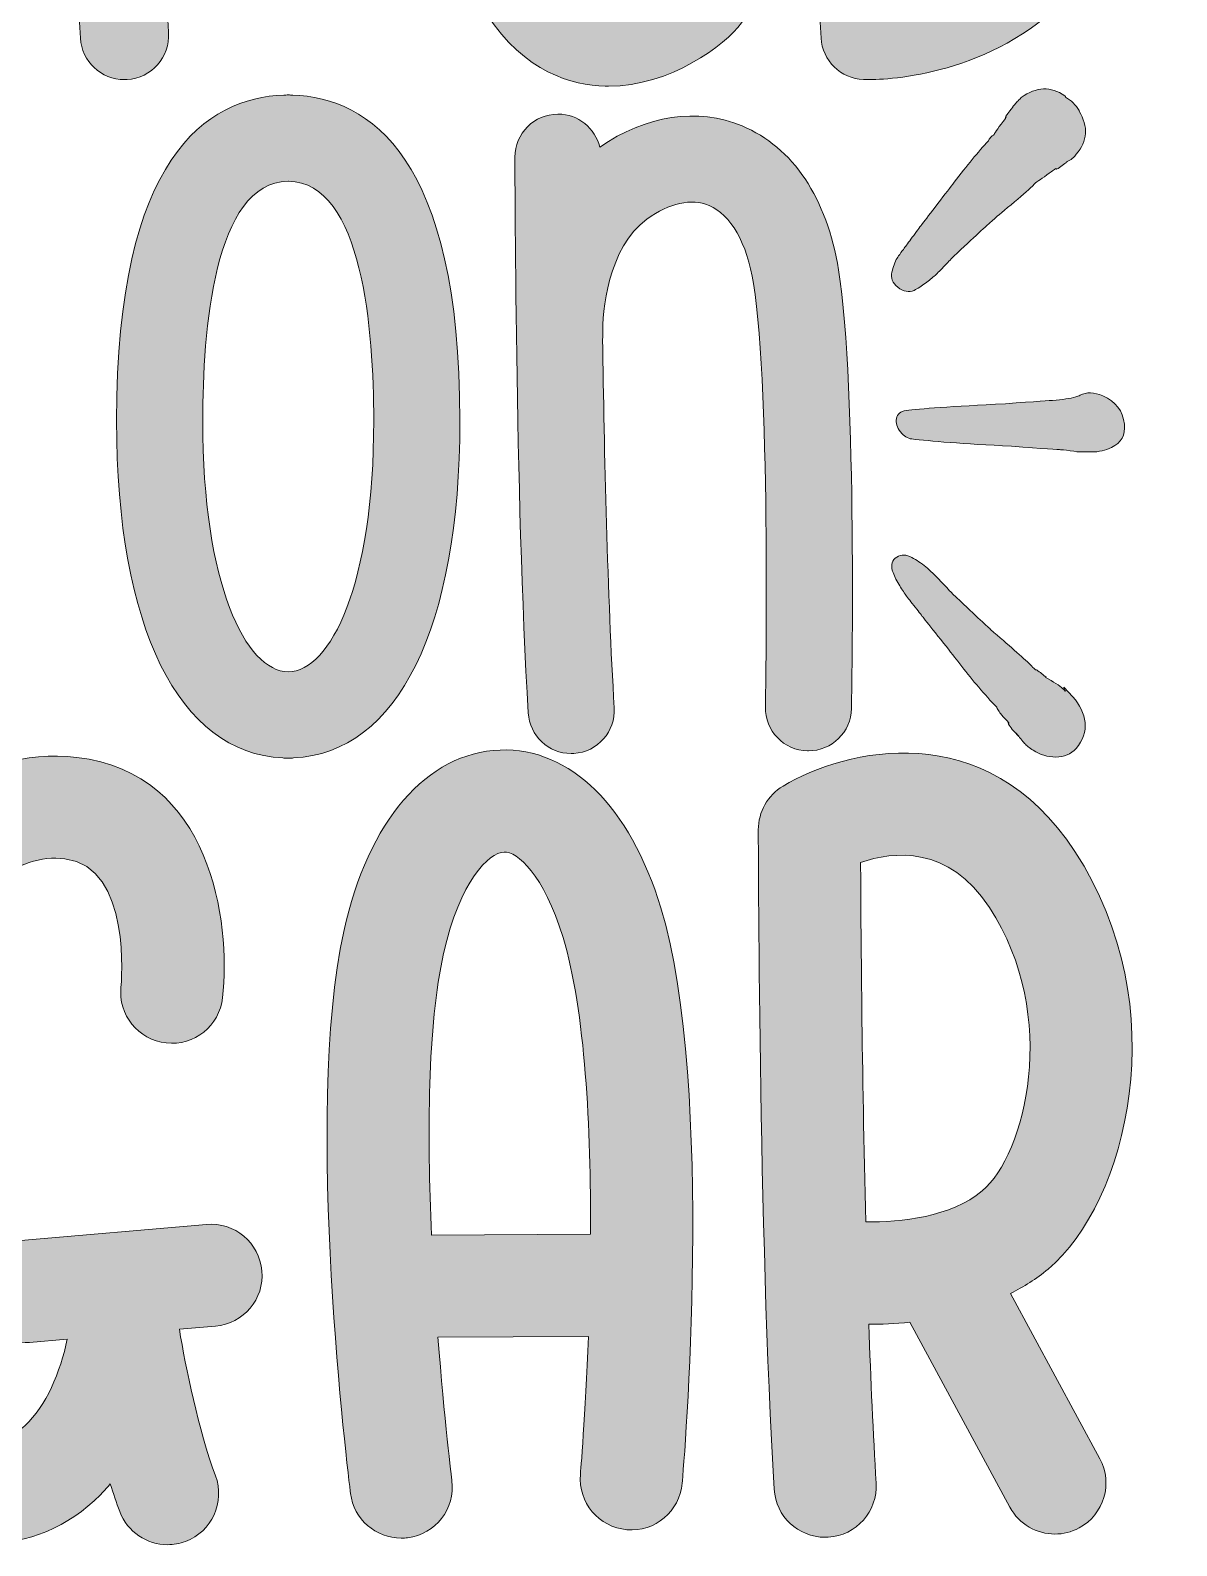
# Model space of a CAD drawing. Header units: inches. Extents: x 156 to 933, y -1047 to -33.
# Drawn here: x 545 to 933, y -1047 to -534 of the extents above; entities that cross this region are included whole.
import ezdxf

# ---------------------------------------------------------------- set-up
doc = ezdxf.new("R2010")
doc.units = ezdxf.units.IN
doc.header["$MEASUREMENT"] = 0
doc.layers.add('Layer 1', color=7, linetype='Continuous')

# ---------------------------------------------------------------- blocks, each defined once
blk = doc.blocks.new('block 3')
at = {"layer": 'Layer 1', "true_color": 0x7bcd03}
h = blk.add_hatch(color=72, dxfattribs=at)
h.dxf.hatch_style = 2
edge = h.paths.add_edge_path()
edge.add_spline(control_points=[(906.7, -1017.46), (911.24, -1025.87), (908.11, -1036.37), (899.7, -1040.91), (897.09, -1042.32), (894.26, -1042.99), (891.49, -1042.99), (885.34, -1042.99), (879.38, -1039.7), (876.25, -1033.9), (876.25, -1033.9), (842.42, -971.27), (842.42, -971.27), (837.37, -971.79), (832.64, -971.96), (828.49, -971.95), (829.14, -990.81), (829.95, -1009.18), (830.95, -1025.74), (831.53, -1035.28), (824.26, -1043.48), (814.72, -1044.06), (814.37, -1044.08), (814.01, -1044.08), (813.67, -1044.08), (804.59, -1044.08), (796.97, -1037.01), (796.42, -1027.83), (791.18, -941.01), (791.06, -805.84), (791.06, -804.48), (791.06, -798.4), (794.25, -792.77), (799.47, -789.64), (820.41, -777.07), (868.02, -765.52), (898.26, -811.81), (932.72, -864.54), (915.9, -930.8), (889.18, -953.24), (885.19, -956.58), (880.89, -959.24), (876.49, -961.53), (876.49, -961.53), (906.7, -1017.46), (906.7, -1017.46)], knot_values=[0, 0, 0, 0, 1, 1, 1, 2, 2, 2, 3, 3, 3, 4, 4, 4, 5, 5, 5, 6, 6, 6, 7, 7, 7, 8, 8, 8, 9, 9, 9, 10, 10, 10, 11, 11, 11, 12, 12, 12, 13, 13, 13, 14, 14, 14, 15, 15, 15, 15], degree=3, periodic=1)
edge = h.paths.add_edge_path()
edge.add_spline(control_points=[(866.9, -926.74), (881.34, -914.62), (893.51, -867.79), (869.29, -830.73), (855.53, -809.67), (836.81, -811.71), (825.7, -815.52), (825.79, -836.82), (826.14, -885.98), (827.45, -937.28), (839.29, -937.43), (856.35, -935.61), (866.9, -926.74)], knot_values=[0, 0, 0, 0, 1, 1, 1, 2, 2, 2, 3, 3, 3, 4, 4, 4, 4], degree=3, periodic=1)
h = blk.add_hatch(color=72, dxfattribs=at)
h.dxf.hatch_style = 2
edge = h.paths.add_edge_path()
edge.add_spline(control_points=[(607.25, -972.58), (607.25, -972.58), (595.03, -973.65), (595.03, -973.65), (597.23, -986.56), (601.38, -1007.58), (607.24, -1023.22), (610.59, -1032.16), (606.05, -1042.14), (597.1, -1045.49), (595.11, -1046.24), (593.06, -1046.59), (591.04, -1046.59), (584.04, -1046.59), (577.44, -1042.3), (574.84, -1035.35), (573.72, -1032.36), (572.66, -1029.22), (571.65, -1026.02), (569.94, -1028.02), (568.11, -1029.93), (566.16, -1031.72), (554.98, -1041.96), (541.22, -1046.93), (526.28, -1045.98), (510.69, -1045.03), (496.52, -1037.55), (485.3, -1024.37), (464.68, -1000.14), (455.65, -958.25), (460.54, -909.42), (465.65, -858.3), (483.95, -816.63), (510.76, -795.12), (525.73, -783.1), (542.89, -777.83), (560.35, -779.92), (605.84, -785.32), (612.5, -835.54), (609.67, -861.35), (608.62, -870.85), (600.09, -877.7), (590.58, -876.66), (581.1, -875.62), (574.25, -867.1), (575.26, -857.62), (575.33, -856.91), (579.1, -816.99), (556.28, -814.28), (548.14, -813.33), (540.1, -815.94), (532.43, -822.1), (513.11, -837.61), (499.1, -871.54), (494.97, -912.86), (491.08, -951.79), (497.31, -985.09), (511.65, -1001.95), (516.7, -1007.88), (522.34, -1011.08), (528.4, -1011.45), (533.92, -1011.77), (538.52, -1010.12), (542.79, -1006.21), (549.88, -999.7), (554.72, -988.17), (557.09, -976.95), (557.09, -976.95), (544.31, -978.06), (544.31, -978.06), (543.8, -978.1), (543.29, -978.12), (542.79, -978.12), (533.91, -978.12), (526.35, -971.33), (525.57, -962.32), (524.74, -952.8), (531.79, -944.41), (541.31, -943.58), (541.31, -943.58), (604.26, -938.11), (604.26, -938.11), (613.67, -937.28), (622.16, -944.32), (622.99, -953.85), (623.83, -963.36), (616.78, -971.75), (607.25, -972.58)], knot_values=[0, 0, 0, 0, 1, 1, 1, 2, 2, 2, 3, 3, 3, 4, 4, 4, 5, 5, 5, 6, 6, 6, 7, 7, 7, 8, 8, 8, 9, 9, 9, 10, 10, 10, 11, 11, 11, 12, 12, 12, 13, 13, 13, 14, 14, 14, 15, 15, 15, 16, 16, 16, 17, 17, 17, 18, 18, 18, 19, 19, 19, 20, 20, 20, 21, 21, 21, 22, 22, 22, 23, 23, 23, 24, 24, 24, 25, 25, 25, 26, 26, 26, 27, 27, 27, 28, 28, 28, 29, 29, 29, 29], degree=3, periodic=1)
h = blk.add_hatch(color=72, dxfattribs=at)
h.dxf.hatch_style = 2
edge = h.paths.add_edge_path()
edge.add_spline(control_points=[(765.3, -1025.77), (764.47, -1035.29), (756.1, -1042.35), (746.57, -1041.52), (737.05, -1040.69), (730, -1032.3), (730.82, -1022.79), (730.87, -1022.3), (732.5, -1002.84), (733.51, -976.08), (733.51, -976.08), (682.58, -976.35), (682.58, -976.35), (684.73, -1004.08), (687.26, -1024.41), (687.32, -1024.91), (688.52, -1034.38), (681.81, -1043.04), (672.33, -1044.24), (671.59, -1044.33), (670.85, -1044.38), (670.13, -1044.38), (661.54, -1044.38), (654.1, -1037.99), (652.99, -1029.24), (652.33, -1024.03), (637, -900.81), (650.69, -838.89), (658.98, -801.37), (678.77, -778.39), (703.63, -777.44), (727.42, -776.62), (747.63, -796.5), (758.04, -830.86), (776.6, -892.09), (765.77, -1020.35), (765.3, -1025.77)], knot_values=[0, 0, 0, 0, 1, 1, 1, 2, 2, 2, 3, 3, 3, 4, 4, 4, 5, 5, 5, 6, 6, 6, 7, 7, 7, 8, 8, 8, 9, 9, 9, 10, 10, 10, 11, 11, 11, 12, 12, 12, 12], degree=3, periodic=1)
edge = h.paths.add_edge_path()
edge.add_spline(control_points=[(734.25, -941.47), (734.41, -905.54), (732.5, -865.87), (724.93, -840.89), (718.45, -819.54), (709.39, -811.77), (704.96, -812.02), (699.94, -812.21), (689.93, -821.71), (684.47, -846.37), (679.05, -870.87), (678.88, -907.82), (680.42, -941.76), (680.42, -941.76), (734.25, -941.47), (734.25, -941.47)], knot_values=[0, 0, 0, 0, 1, 1, 1, 2, 2, 2, 3, 3, 3, 4, 4, 4, 5, 5, 5, 5], degree=3, periodic=1)
at = {"layer": 'Layer 1', "lineweight": 0}
for points, knots in [([(906.7, -1017.46), (911.24, -1025.87), (908.11, -1036.37), (899.7, -1040.91), (897.09, -1042.32), (894.26, -1042.99), (891.49, -1042.99), (885.34, -1042.99), (879.38, -1039.7), (876.25, -1033.9), (876.25, -1033.9), (842.42, -971.27), (842.42, -971.27), (837.37, -971.79), (832.64, -971.96), (828.49, -971.95), (829.14, -990.81), (829.95, -1009.18), (830.95, -1025.74), (831.53, -1035.28), (824.26, -1043.48), (814.72, -1044.06), (814.37, -1044.08), (814.01, -1044.08), (813.67, -1044.08), (804.59, -1044.08), (796.97, -1037.01), (796.42, -1027.83), (791.18, -941.01), (791.06, -805.84), (791.06, -804.48), (791.06, -798.4), (794.25, -792.77), (799.47, -789.64), (820.41, -777.07), (868.02, -765.52), (898.26, -811.81), (932.72, -864.54), (915.9, -930.8), (889.18, -953.24), (885.19, -956.58), (880.89, -959.24), (876.49, -961.53), (876.49, -961.53), (906.7, -1017.46), (906.7, -1017.46)], [0, 0, 0, 0, 1, 1, 1, 2, 2, 2, 3, 3, 3, 4, 4, 4, 5, 5, 5, 6, 6, 6, 7, 7, 7, 8, 8, 8, 9, 9, 9, 10, 10, 10, 11, 11, 11, 12, 12, 12, 13, 13, 13, 14, 14, 14, 15, 15, 15, 15]), ([(607.25, -972.58), (607.25, -972.58), (595.03, -973.65), (595.03, -973.65), (597.23, -986.56), (601.38, -1007.58), (607.24, -1023.22), (610.59, -1032.16), (606.05, -1042.14), (597.1, -1045.49), (595.11, -1046.24), (593.06, -1046.59), (591.04, -1046.59), (584.04, -1046.59), (577.44, -1042.3), (574.84, -1035.35), (573.72, -1032.36), (572.66, -1029.22), (571.65, -1026.02), (569.94, -1028.02), (568.11, -1029.93), (566.16, -1031.72), (554.98, -1041.96), (541.22, -1046.93), (526.28, -1045.98), (510.69, -1045.03), (496.52, -1037.55), (485.3, -1024.37), (464.68, -1000.14), (455.65, -958.25), (460.54, -909.42), (465.65, -858.3), (483.95, -816.63), (510.76, -795.12), (525.73, -783.1), (542.89, -777.83), (560.35, -779.92), (605.84, -785.32), (612.5, -835.54), (609.67, -861.35), (608.62, -870.85), (600.09, -877.7), (590.58, -876.66), (581.1, -875.62), (574.25, -867.1), (575.26, -857.62), (575.33, -856.91), (579.1, -816.99), (556.28, -814.28), (548.14, -813.33), (540.1, -815.94), (532.43, -822.1), (513.11, -837.61), (499.1, -871.54), (494.97, -912.86), (491.08, -951.79), (497.31, -985.09), (511.65, -1001.95), (516.7, -1007.88), (522.34, -1011.08), (528.4, -1011.45), (533.92, -1011.77), (538.52, -1010.12), (542.79, -1006.21), (549.88, -999.7), (554.72, -988.17), (557.09, -976.95), (557.09, -976.95), (544.31, -978.06), (544.31, -978.06), (543.8, -978.1), (543.29, -978.12), (542.79, -978.12), (533.91, -978.12), (526.35, -971.33), (525.57, -962.32), (524.74, -952.8), (531.79, -944.41), (541.31, -943.58), (541.31, -943.58), (604.26, -938.11), (604.26, -938.11), (613.67, -937.28), (622.16, -944.32), (622.99, -953.85), (623.83, -963.36), (616.78, -971.75), (607.25, -972.58)], [0, 0, 0, 0, 1, 1, 1, 2, 2, 2, 3, 3, 3, 4, 4, 4, 5, 5, 5, 6, 6, 6, 7, 7, 7, 8, 8, 8, 9, 9, 9, 10, 10, 10, 11, 11, 11, 12, 12, 12, 13, 13, 13, 14, 14, 14, 15, 15, 15, 16, 16, 16, 17, 17, 17, 18, 18, 18, 19, 19, 19, 20, 20, 20, 21, 21, 21, 22, 22, 22, 23, 23, 23, 24, 24, 24, 25, 25, 25, 26, 26, 26, 27, 27, 27, 28, 28, 28, 29, 29, 29, 29]), ([(765.3, -1025.77), (764.47, -1035.29), (756.1, -1042.35), (746.57, -1041.52), (737.05, -1040.69), (730, -1032.3), (730.82, -1022.79), (730.87, -1022.3), (732.5, -1002.84), (733.51, -976.08), (733.51, -976.08), (682.58, -976.35), (682.58, -976.35), (684.73, -1004.08), (687.26, -1024.41), (687.32, -1024.91), (688.52, -1034.38), (681.81, -1043.04), (672.33, -1044.24), (671.59, -1044.33), (670.85, -1044.38), (670.13, -1044.38), (661.54, -1044.38), (654.1, -1037.99), (652.99, -1029.24), (652.33, -1024.03), (637, -900.81), (650.69, -838.89), (658.98, -801.37), (678.77, -778.39), (703.63, -777.44), (727.42, -776.62), (747.63, -796.5), (758.04, -830.86), (776.6, -892.09), (765.77, -1020.35), (765.3, -1025.77)], [0, 0, 0, 0, 1, 1, 1, 2, 2, 2, 3, 3, 3, 4, 4, 4, 5, 5, 5, 6, 6, 6, 7, 7, 7, 8, 8, 8, 9, 9, 9, 10, 10, 10, 11, 11, 11, 12, 12, 12, 12]), ([(866.9, -926.74), (881.34, -914.62), (893.51, -867.79), (869.29, -830.73), (855.53, -809.67), (836.81, -811.71), (825.7, -815.52), (825.79, -836.82), (826.14, -885.98), (827.45, -937.28), (839.29, -937.43), (856.35, -935.61), (866.9, -926.74)], [0, 0, 0, 0, 1, 1, 1, 2, 2, 2, 3, 3, 3, 4, 4, 4, 4]), ([(734.25, -941.47), (734.41, -905.54), (732.5, -865.87), (724.93, -840.89), (718.45, -819.54), (709.39, -811.77), (704.96, -812.02), (699.94, -812.21), (689.93, -821.71), (684.47, -846.37), (679.05, -870.87), (678.88, -907.82), (680.42, -941.76), (680.42, -941.76), (734.25, -941.47), (734.25, -941.47)], [0, 0, 0, 0, 1, 1, 1, 2, 2, 2, 3, 3, 3, 4, 4, 4, 5, 5, 5, 5])]:
    blk.add_open_spline(points, degree=3, knots=knots, dxfattribs=at)
blk = doc.blocks.new('block 5')
at = {"layer": 'Layer 1', "true_color": 0x0055ae}
h = blk.add_hatch(color=154, dxfattribs=at)
h.dxf.hatch_style = 2
edge = h.paths.add_edge_path()
edge.add_spline(control_points=[(435.25, -330.26), (430.74, -332.97), (427.98, -337.84), (427.98, -343.1), (427.98, -344.28), (428.08, -461.21), (432.61, -536.31), (433.09, -544.26), (439.68, -550.38), (447.54, -550.38), (447.83, -550.38), (448.15, -550.37), (448.45, -550.35), (456.7, -549.85), (462.99, -542.76), (462.49, -534.51), (461.62, -520.18), (460.92, -504.29), (460.35, -487.97), (474.23, -488.04), (496.42, -485.6), (512.86, -471.8), (535.97, -452.37), (550.52, -395.05), (520.72, -349.44), (494.56, -309.4), (453.37, -319.39), (435.25, -330.26)], knot_values=[0, 0, 0, 0, 1, 1, 1, 2, 2, 2, 3, 3, 3, 4, 4, 4, 5, 5, 5, 6, 6, 6, 7, 7, 7, 8, 8, 8, 9, 9, 9, 9], degree=3, periodic=1)
edge = h.paths.add_edge_path()
edge.add_spline(control_points=[(493.59, -448.87), (484.46, -456.54), (469.63, -458.15), (459.46, -457.98), (458.33, -413.58), (458.02, -371.02), (457.94, -352.61), (467.36, -349.38), (483.67, -347.46), (495.66, -365.81), (516.6, -397.87), (506.08, -438.38), (493.59, -448.87)], knot_values=[0, 0, 0, 0, 1, 1, 1, 2, 2, 2, 3, 3, 3, 4, 4, 4, 4], degree=3, periodic=1)
h = blk.add_hatch(color=154, dxfattribs=at)
h.dxf.hatch_style = 2
edge = h.paths.add_edge_path()
edge.add_spline(control_points=[(601.75, -320.66), (599.23, -326.15), (594.21, -330.71), (586.74, -334.23), (578.74, -338), (572, -339.83), (566.14, -339.83), (562.73, -339.83), (559.86, -339.68), (557.35, -339.42), (557.05, -340.61), (556.88, -341.85), (556.88, -343.1), (556.88, -344.28), (556.97, -461.21), (561.51, -536.31), (561.98, -544.26), (568.58, -550.38), (576.43, -550.38), (576.73, -550.38), (577.04, -550.37), (577.34, -550.35), (585.6, -549.85), (591.88, -542.76), (591.38, -534.51), (590.51, -520.18), (589.81, -504.29), (589.25, -487.97), (603.13, -488.04), (625.31, -485.6), (641.76, -471.8), (664.86, -452.37), (679.42, -395.05), (649.62, -349.44), (635.95, -328.52), (618.19, -321.27), (601.75, -320.66)], knot_values=[0, 0, 0, 0, 1, 1, 1, 2, 2, 2, 3, 3, 3, 4, 4, 4, 5, 5, 5, 6, 6, 6, 7, 7, 7, 8, 8, 8, 9, 9, 9, 10, 10, 10, 11, 11, 11, 12, 12, 12, 12], degree=3, periodic=1)
edge = h.paths.add_edge_path()
edge.add_spline(control_points=[(622.49, -448.87), (613.35, -456.54), (598.53, -458.15), (588.35, -457.98), (587.22, -413.58), (586.91, -371.02), (586.84, -352.61), (596.25, -349.38), (612.57, -347.46), (624.55, -365.81), (645.5, -397.87), (634.98, -438.38), (622.49, -448.87)], knot_values=[0, 0, 0, 0, 1, 1, 1, 2, 2, 2, 3, 3, 3, 4, 4, 4, 4], degree=3, periodic=1)
h = blk.add_hatch(color=154, dxfattribs=at)
h.dxf.hatch_style = 2
edge = h.paths.add_edge_path()
edge.add_spline(control_points=[(922.7, -430.21), (919.7, -386.04), (905.98, -355.26), (881.91, -338.72), (852.56, -318.55), (819.62, -328.36), (818.22, -328.79), (811.94, -330.72), (807.66, -336.52), (807.66, -343.1), (807.66, -344.27), (807.76, -461.21), (812.29, -536.3), (812.76, -543.98), (818.96, -550.05), (826.64, -550.36), (826.8, -550.36), (827.28, -550.38), (828.05, -550.38), (835.53, -550.38), (870.04, -548.88), (895.64, -522.54), (916.32, -501.26), (925.43, -470.19), (922.7, -430.21)], knot_values=[0, 0, 0, 0, 1, 1, 1, 2, 2, 2, 3, 3, 3, 4, 4, 4, 5, 5, 5, 6, 6, 6, 7, 7, 7, 8, 8, 8, 8], degree=3, periodic=1)
edge = h.paths.add_edge_path()
edge.add_spline(control_points=[(874.39, -501.46), (864.04, -512.23), (850.99, -516.9), (841.33, -518.92), (838.46, -460.74), (837.8, -385.68), (837.65, -355.99), (845.27, -355.75), (855.78, -356.98), (865.22, -363.58), (880.99, -374.6), (890.54, -398.34), (892.85, -432.25), (894.95, -463.23), (888.74, -486.52), (874.39, -501.46)], knot_values=[0, 0, 0, 0, 1, 1, 1, 2, 2, 2, 3, 3, 3, 4, 4, 4, 5, 5, 5, 5], degree=3, periodic=1)
h = blk.add_hatch(color=154, dxfattribs=at)
h.dxf.hatch_style = 2
edge = h.paths.add_edge_path()
edge.add_spline(control_points=[(782.19, -510.12), (775.5, -505.26), (766.27, -506.57), (761.41, -513.25), (759.48, -515.43), (749.05, -523.33), (739.19, -522.62), (737.12, -522.47), (730.81, -522.02), (724.18, -511.92), (720.48, -506.29), (718.2, -495.43), (716.97, -481.49), (716.97, -481.49), (754.04, -480.15), (754.04, -480.15), (762.3, -479.85), (768.76, -472.91), (768.46, -464.65), (768.16, -456.39), (761.42, -450.03), (752.96, -450.23), (752.96, -450.23), (715.84, -451.58), (715.84, -451.58), (715.86, -421.69), (718.51, -386.39), (722.08, -356.99), (722.08, -356.99), (762.75, -354.82), (762.75, -354.82), (771.01, -354.39), (777.34, -347.34), (776.91, -339.08), (776.47, -330.83), (769.51, -324.45), (761.17, -324.93), (761.17, -324.93), (708.04, -327.75), (708.04, -327.75), (700.88, -328.13), (694.99, -333.54), (694.01, -340.64), (690.58, -365.45), (674.7, -491.06), (699.14, -528.33), (711.96, -547.89), (728.03, -552.31), (739.26, -552.59), (739.64, -552.59), (740.01, -552.6), (740.39, -552.6), (761.15, -552.6), (779.85, -538.77), (785.36, -531.19), (790.22, -524.5), (788.87, -514.98), (782.19, -510.12)], knot_values=[0, 0, 0, 0, 1, 1, 1, 2, 2, 2, 3, 3, 3, 4, 4, 4, 5, 5, 5, 6, 6, 6, 7, 7, 7, 8, 8, 8, 9, 9, 9, 10, 10, 10, 11, 11, 11, 12, 12, 12, 13, 13, 13, 14, 14, 14, 15, 15, 15, 16, 16, 16, 17, 17, 17, 18, 18, 18, 19, 19, 19, 19], degree=3, periodic=1)
at = {"layer": 'Layer 1', "lineweight": 0}
for points, knots in [([(435.25, -330.26), (430.74, -332.97), (427.98, -337.84), (427.98, -343.1), (427.98, -344.28), (428.08, -461.21), (432.61, -536.31), (433.09, -544.26), (439.68, -550.38), (447.54, -550.38), (447.83, -550.38), (448.15, -550.37), (448.45, -550.35), (456.7, -549.85), (462.99, -542.76), (462.49, -534.51), (461.62, -520.18), (460.92, -504.29), (460.35, -487.97), (474.23, -488.04), (496.42, -485.6), (512.86, -471.8), (535.97, -452.37), (550.52, -395.05), (520.72, -349.44), (494.56, -309.4), (453.37, -319.39), (435.25, -330.26)], [0, 0, 0, 0, 1, 1, 1, 2, 2, 2, 3, 3, 3, 4, 4, 4, 5, 5, 5, 6, 6, 6, 7, 7, 7, 8, 8, 8, 9, 9, 9, 9]), ([(601.75, -320.66), (599.23, -326.15), (594.21, -330.71), (586.74, -334.23), (578.74, -338), (572, -339.83), (566.14, -339.83), (562.73, -339.83), (559.86, -339.68), (557.35, -339.42), (557.05, -340.61), (556.88, -341.85), (556.88, -343.1), (556.88, -344.28), (556.97, -461.21), (561.51, -536.31), (561.98, -544.26), (568.58, -550.38), (576.43, -550.38), (576.73, -550.38), (577.04, -550.37), (577.34, -550.35), (585.6, -549.85), (591.88, -542.76), (591.38, -534.51), (590.51, -520.18), (589.81, -504.29), (589.25, -487.97), (603.13, -488.04), (625.31, -485.6), (641.76, -471.8), (664.86, -452.37), (679.42, -395.05), (649.62, -349.44), (635.95, -328.52), (618.19, -321.27), (601.75, -320.66)], [0, 0, 0, 0, 1, 1, 1, 2, 2, 2, 3, 3, 3, 4, 4, 4, 5, 5, 5, 6, 6, 6, 7, 7, 7, 8, 8, 8, 9, 9, 9, 10, 10, 10, 11, 11, 11, 12, 12, 12, 12]), ([(922.7, -430.21), (919.7, -386.04), (905.98, -355.26), (881.91, -338.72), (852.56, -318.55), (819.62, -328.36), (818.22, -328.79), (811.94, -330.72), (807.66, -336.52), (807.66, -343.1), (807.66, -344.27), (807.76, -461.21), (812.29, -536.3), (812.76, -543.98), (818.96, -550.05), (826.64, -550.36), (826.8, -550.36), (827.28, -550.38), (828.05, -550.38), (835.53, -550.38), (870.04, -548.88), (895.64, -522.54), (916.32, -501.26), (925.43, -470.19), (922.7, -430.21)], [0, 0, 0, 0, 1, 1, 1, 2, 2, 2, 3, 3, 3, 4, 4, 4, 5, 5, 5, 6, 6, 6, 7, 7, 7, 8, 8, 8, 8]), ([(782.19, -510.12), (775.5, -505.26), (766.27, -506.57), (761.41, -513.25), (759.48, -515.43), (749.05, -523.33), (739.19, -522.62), (737.12, -522.47), (730.81, -522.02), (724.18, -511.92), (720.48, -506.29), (718.2, -495.43), (716.97, -481.49), (716.97, -481.49), (754.04, -480.15), (754.04, -480.15), (762.3, -479.85), (768.76, -472.91), (768.46, -464.65), (768.16, -456.39), (761.42, -450.03), (752.96, -450.23), (752.96, -450.23), (715.84, -451.58), (715.84, -451.58), (715.86, -421.69), (718.51, -386.39), (722.08, -356.99), (722.08, -356.99), (762.75, -354.82), (762.75, -354.82), (771.01, -354.39), (777.34, -347.34), (776.91, -339.08), (776.47, -330.83), (769.51, -324.45), (761.17, -324.93), (761.17, -324.93), (708.04, -327.75), (708.04, -327.75), (700.88, -328.13), (694.99, -333.54), (694.01, -340.64), (690.58, -365.45), (674.7, -491.06), (699.14, -528.33), (711.96, -547.89), (728.03, -552.31), (739.26, -552.59), (739.64, -552.59), (740.01, -552.6), (740.39, -552.6), (761.15, -552.6), (779.85, -538.77), (785.36, -531.19), (790.22, -524.5), (788.87, -514.98), (782.19, -510.12)], [0, 0, 0, 0, 1, 1, 1, 2, 2, 2, 3, 3, 3, 4, 4, 4, 5, 5, 5, 6, 6, 6, 7, 7, 7, 8, 8, 8, 9, 9, 9, 10, 10, 10, 11, 11, 11, 12, 12, 12, 13, 13, 13, 14, 14, 14, 15, 15, 15, 16, 16, 16, 17, 17, 17, 18, 18, 18, 19, 19, 19, 19])]:
    blk.add_open_spline(points, degree=3, knots=knots, dxfattribs=at)
blk = doc.blocks.new('block 6')
at = {"layer": 'Layer 1', "true_color": 0x04d3da}
h = blk.add_hatch(color=132, dxfattribs=at)
h.dxf.hatch_style = 2
edge = h.paths.add_edge_path()
edge.add_spline(control_points=[(633.41, -555.64), (632.91, -555.6), (632.41, -555.58), (631.89, -555.59), (631.36, -555.58), (630.88, -555.6), (630.38, -555.64), (604.29, -556.51), (573.76, -576.61), (573.76, -665.89), (573.76, -735.93), (594.78, -778.46), (630.06, -780.12), (630.58, -780.18), (631.11, -780.21), (631.64, -780.21), (631.81, -780.21), (631.98, -780.21), (632.13, -780.21), (632.66, -780.21), (633.19, -780.18), (633.71, -780.12), (669, -778.47), (690.02, -735.93), (690.02, -665.89), (690.03, -576.61), (659.5, -556.51), (633.41, -555.64)], knot_values=[0, 0, 0, 0, 1, 1, 1, 2, 2, 2, 3, 3, 3, 4, 4, 4, 5, 5, 5, 6, 6, 6, 7, 7, 7, 8, 8, 8, 9, 9, 9, 9], degree=3, periodic=1)
edge = h.paths.add_edge_path()
edge.add_spline(control_points=[(631.9, -751), (617.5, -750.71), (602.94, -721.39), (602.94, -665.89), (602.94, -635.74), (606.69, -585.11), (631.85, -584.79), (631.87, -584.79), (631.88, -584.79), (631.9, -584.79), (631.91, -584.79), (631.93, -584.79), (631.95, -584.79), (657.11, -585.12), (660.86, -635.74), (660.86, -665.89), (660.86, -721.39), (646.29, -750.71), (631.9, -751)], knot_values=[0, 0, 0, 0, 1, 1, 1, 2, 2, 2, 3, 3, 3, 4, 4, 4, 5, 5, 5, 6, 6, 6, 6], degree=3, periodic=1)
h = blk.add_hatch(color=132, dxfattribs=at)
h.dxf.hatch_style = 2
edge = h.paths.add_edge_path()
edge.add_spline(control_points=[(818.23, -614.85), (814.35, -590.55), (802.76, -573.23), (785.58, -566.07), (770.5, -559.79), (753.01, -562.45), (737.38, -573.25), (735.85, -566.85), (730.11, -562.07), (723.24, -562.07), (723.24, -562.07), (723.24, -562.07), (723.23, -562.07), (715.17, -562.07), (708.65, -568.6), (708.65, -576.66), (708.65, -577.8), (708.74, -691.73), (713.16, -764.9), (713.63, -772.64), (720.05, -778.61), (727.7, -778.61), (728, -778.61), (728.3, -778.6), (728.6, -778.59), (736.63, -778.1), (742.76, -771.19), (742.28, -763.15), (740, -725.37), (738.88, -676.49), (738.34, -638.23), (738.37, -637.69), (738.45, -637.16), (738.43, -636.6), (738.12, -629.49), (740.19, -607.08), (753.36, -597.62), (760.95, -592.15), (768.41, -590.51), (774.37, -592.99), (781.75, -596.07), (787.24, -605.71), (789.43, -619.44), (795.44, -657.03), (793.46, -761.81), (793.44, -762.86), (793.29, -770.91), (799.68, -777.57), (807.74, -777.73), (807.84, -777.73), (807.93, -777.73), (808.03, -777.73), (815.95, -777.73), (822.45, -771.39), (822.61, -763.43), (822.67, -759.02), (824.63, -654.99), (818.23, -614.85)], knot_values=[0, 0, 0, 0, 1, 1, 1, 2, 2, 2, 3, 3, 3, 4, 4, 4, 5, 5, 5, 6, 6, 6, 7, 7, 7, 8, 8, 8, 9, 9, 9, 10, 10, 10, 11, 11, 11, 12, 12, 12, 13, 13, 13, 14, 14, 14, 15, 15, 15, 16, 16, 16, 17, 17, 17, 18, 18, 18, 19, 19, 19, 19], degree=3, periodic=1)
at = {"layer": 'Layer 1', "lineweight": 0}
for points, knots in [([(633.41, -555.64), (632.91, -555.6), (632.41, -555.58), (631.89, -555.59), (631.36, -555.58), (630.88, -555.6), (630.38, -555.64), (604.29, -556.51), (573.76, -576.61), (573.76, -665.89), (573.76, -735.93), (594.78, -778.46), (630.06, -780.12), (630.58, -780.18), (631.11, -780.21), (631.64, -780.21), (631.81, -780.21), (631.98, -780.21), (632.13, -780.21), (632.66, -780.21), (633.19, -780.18), (633.71, -780.12), (669, -778.47), (690.02, -735.93), (690.02, -665.89), (690.03, -576.61), (659.5, -556.51), (633.41, -555.64)], [0, 0, 0, 0, 1, 1, 1, 2, 2, 2, 3, 3, 3, 4, 4, 4, 5, 5, 5, 6, 6, 6, 7, 7, 7, 8, 8, 8, 9, 9, 9, 9]), ([(818.23, -614.85), (814.35, -590.55), (802.76, -573.23), (785.58, -566.07), (770.5, -559.79), (753.01, -562.45), (737.38, -573.25), (735.85, -566.85), (730.11, -562.07), (723.24, -562.07), (723.24, -562.07), (723.24, -562.07), (723.23, -562.07), (715.17, -562.07), (708.65, -568.6), (708.65, -576.66), (708.65, -577.8), (708.74, -691.73), (713.16, -764.9), (713.63, -772.64), (720.05, -778.61), (727.7, -778.61), (728, -778.61), (728.3, -778.6), (728.6, -778.59), (736.63, -778.1), (742.76, -771.19), (742.28, -763.15), (740, -725.37), (738.88, -676.49), (738.34, -638.23), (738.37, -637.69), (738.45, -637.16), (738.43, -636.6), (738.12, -629.49), (740.19, -607.08), (753.36, -597.62), (760.95, -592.15), (768.41, -590.51), (774.37, -592.99), (781.75, -596.07), (787.24, -605.71), (789.43, -619.44), (795.44, -657.03), (793.46, -761.81), (793.44, -762.86), (793.29, -770.91), (799.68, -777.57), (807.74, -777.73), (807.84, -777.73), (807.93, -777.73), (808.03, -777.73), (815.95, -777.73), (822.45, -771.39), (822.61, -763.43), (822.67, -759.02), (824.63, -654.99), (818.23, -614.85)], [0, 0, 0, 0, 1, 1, 1, 2, 2, 2, 3, 3, 3, 4, 4, 4, 5, 5, 5, 6, 6, 6, 7, 7, 7, 8, 8, 8, 9, 9, 9, 10, 10, 10, 11, 11, 11, 12, 12, 12, 13, 13, 13, 14, 14, 14, 15, 15, 15, 16, 16, 16, 17, 17, 17, 18, 18, 18, 19, 19, 19, 19]), ([(631.9, -751), (617.5, -750.71), (602.94, -721.39), (602.94, -665.89), (602.94, -635.74), (606.69, -585.11), (631.85, -584.79), (631.87, -584.79), (631.88, -584.79), (631.9, -584.79), (631.91, -584.79), (631.93, -584.79), (631.95, -584.79), (657.11, -585.12), (660.86, -635.74), (660.86, -665.89), (660.86, -721.39), (646.29, -750.71), (631.9, -751)], [0, 0, 0, 0, 1, 1, 1, 2, 2, 2, 3, 3, 3, 4, 4, 4, 5, 5, 5, 6, 6, 6, 6])]:
    blk.add_open_spline(points, degree=3, knots=knots, dxfattribs=at)
blk = doc.blocks.new('block 2')
at = {"layer": 'Layer 1', "true_color": 0x764c24}
h = blk.add_hatch(color=27, dxfattribs=at)
h.dxf.hatch_style = 2
edge = h.paths.add_edge_path()
edge.add_spline(control_points=[(843.79, -621.76), (842, -622.52), (840.17, -622.17), (838.32, -620.7), (836.46, -619.23), (835.79, -617.53), (836.3, -615.61), (836.69, -613.82), (837.26, -612.22), (838.03, -610.81), (838.29, -610.43), (838.73, -609.82), (839.37, -608.99), (840.01, -608.15), (840.46, -607.54), (840.72, -607.16), (841.36, -606.27), (842.35, -604.92), (843.7, -603.13), (845.04, -601.34), (846.03, -599.99), (846.67, -599.1), (847.7, -597.82), (849.42, -595.58), (851.86, -592.37), (854.29, -589.17), (856.14, -586.74), (857.43, -585.08), (861.65, -579.57), (865.49, -574.9), (868.95, -571.06), (869.08, -570.8), (869.33, -570.45), (869.72, -570), (870.1, -569.55), (870.42, -569.26), (870.68, -569.14), (870.68, -569.14), (870.87, -568.94), (870.87, -568.94), (871.26, -568.18), (872.53, -566.38), (874.71, -563.57), (874.97, -563.06), (875.03, -562.8), (874.9, -562.8), (875.03, -562.54), (875.8, -561.52), (877.21, -559.73), (877.21, -559.6), (877.27, -559.47), (877.4, -559.34), (877.53, -559.22), (877.78, -558.93), (878.17, -558.48), (878.55, -558.03), (878.94, -557.61), (879.32, -557.23), (879.7, -556.85), (879.96, -556.59), (880.09, -556.46), (885.21, -552.75), (890.14, -552.56), (894.88, -555.88), (894.88, -555.88), (895.07, -556.08), (895.07, -556.08), (895.07, -556.08), (895.07, -556.27), (895.07, -556.27), (896.99, -557.42), (898.53, -558.96), (899.68, -560.88), (899.68, -560.88), (899.68, -561.07), (899.68, -561.07), (902.88, -566.32), (902.56, -571.19), (898.72, -575.67), (898.08, -576.56), (897.5, -577.14), (896.99, -577.39), (896.99, -577.39), (895.65, -578.16), (895.65, -578.16), (895.52, -578.29), (895.26, -578.48), (894.88, -578.74), (894.88, -578.74), (892.57, -580.47), (892.57, -580.47), (892.57, -580.47), (892, -580.66), (892, -580.66), (892, -580.66), (891.8, -580.47), (891.8, -580.47), (891.67, -580.6), (891.42, -580.79), (891.03, -581.04), (890.65, -581.3), (889.88, -581.84), (888.73, -582.68), (887.58, -583.51), (886.68, -584.12), (886.04, -584.5), (886.04, -584.5), (886.43, -584.31), (886.43, -584.31), (885.78, -584.69), (885.4, -584.95), (885.27, -585.08), (885.15, -585.2), (884.99, -585.33), (884.79, -585.46), (884.6, -585.59), (884.44, -585.75), (884.31, -585.94), (884.18, -586.13), (884.06, -586.29), (883.93, -586.42), (882.27, -587.96), (879.83, -590.07), (876.63, -592.76), (873.43, -595.45), (871.38, -597.17), (870.49, -597.94), (868.44, -599.74), (864.02, -603.83), (857.24, -610.23), (856.59, -610.88), (855.6, -611.9), (854.26, -613.31), (852.91, -614.72), (851.79, -615.84), (850.9, -616.67), (850, -617.5), (848.91, -618.4), (847.63, -619.36), (846.35, -620.32), (845.07, -621.12), (843.79, -621.76)], knot_values=[0, 0, 0, 0, 1, 1, 1, 2, 2, 2, 3, 3, 3, 4, 4, 4, 5, 5, 5, 6, 6, 6, 7, 7, 7, 8, 8, 8, 9, 9, 9, 10, 10, 10, 11, 11, 11, 12, 12, 12, 13, 13, 13, 14, 14, 14, 15, 15, 15, 16, 16, 16, 17, 17, 17, 18, 18, 18, 19, 19, 19, 20, 20, 20, 21, 21, 21, 22, 22, 22, 23, 23, 23, 24, 24, 24, 25, 25, 25, 26, 26, 26, 27, 27, 27, 28, 28, 28, 29, 29, 29, 30, 30, 30, 31, 31, 31, 32, 32, 32, 33, 33, 33, 34, 34, 34, 35, 35, 35, 36, 36, 36, 37, 37, 37, 38, 38, 38, 39, 39, 39, 40, 40, 40, 41, 41, 41, 42, 42, 42, 43, 43, 43, 44, 44, 44, 45, 45, 45, 46, 46, 46, 47, 47, 47, 47], degree=3, periodic=1)
edge = h.paths.add_edge_path()
edge.add_spline(control_points=[(894.68, -756.96), (894.68, -756.96), (894.49, -756.19), (894.49, -756.19), (894.49, -756.19), (897.57, -759.45), (897.57, -759.45), (899.99, -762.14), (901.37, -765.02), (901.69, -768.1), (902.01, -771.17), (901.02, -774.12), (898.72, -776.93), (896.92, -778.85), (894.62, -779.81), (891.8, -779.81), (888.98, -779.81), (886.43, -779.04), (884.12, -777.51), (882.84, -776.74), (881.88, -775.97), (881.24, -775.2), (880.86, -774.82), (880.41, -774.31), (879.9, -773.67), (879.38, -773.03), (879, -772.51), (878.75, -772.13), (878.75, -772.13), (878.55, -771.94), (878.55, -771.94), (878.55, -771.94), (878.36, -771.74), (878.36, -771.74), (878.36, -771.74), (879.32, -772.9), (879.32, -772.9), (879.32, -772.9), (878.75, -772.32), (878.75, -772.32), (876.95, -770.53), (875.93, -769.19), (875.67, -768.29), (875.67, -768.29), (875.86, -768.48), (875.86, -768.48), (875.86, -768.48), (875.86, -768.29), (875.86, -768.29), (875.6, -767.9), (875.25, -767.49), (874.81, -767.04), (874.36, -766.59), (873.97, -766.18), (873.66, -765.79), (873.33, -765.41), (872.98, -764.96), (872.6, -764.45), (872.21, -763.94), (871.96, -763.49), (871.83, -763.1), (871.83, -763.1), (871.83, -762.91), (871.83, -762.91), (871.83, -762.91), (871.64, -762.72), (871.64, -762.72), (871.64, -762.72), (870.29, -761.37), (870.29, -761.37), (866.07, -756.77), (862.16, -752.09), (858.58, -747.36), (857.3, -745.69), (855.38, -743.26), (852.82, -740.06), (850.26, -736.86), (848.33, -734.43), (847.06, -732.76), (846.54, -732.12), (845.58, -730.9), (844.18, -729.11), (842.76, -727.32), (841.71, -725.94), (841.01, -724.98), (840.3, -724.02), (839.5, -722.77), (838.61, -721.24), (837.71, -719.7), (837, -718.23), (836.49, -716.82), (835.85, -714.64), (836.33, -713.07), (837.93, -712.12), (839.53, -711.15), (841.23, -711.19), (843.02, -712.21), (844.69, -713.11), (846.26, -714.16), (847.73, -715.38), (849.2, -716.6), (850.93, -718.26), (852.91, -720.37), (854.9, -722.49), (856.21, -723.86), (856.85, -724.5), (864.02, -731.29), (868.31, -735.32), (869.72, -736.6), (875.86, -741.98), (880.41, -746.01), (883.35, -748.7), (883.48, -748.83), (883.61, -748.99), (883.74, -749.18), (883.86, -749.37), (884.03, -749.53), (884.22, -749.66), (884.41, -749.79), (884.57, -749.92), (884.7, -750.04), (884.7, -750.04), (884.89, -750.24), (884.89, -750.24), (884.89, -750.24), (885.08, -750.24), (885.08, -750.24), (885.21, -750.24), (885.56, -750.46), (886.14, -750.91), (886.71, -751.36), (887.26, -751.77), (887.77, -752.16), (887.77, -752.16), (888.54, -752.73), (888.54, -752.73), (888.54, -752.73), (888.15, -752.73), (888.15, -752.73), (891.1, -754.4), (893.08, -755.68), (894.11, -756.57), (894.88, -757.34), (895.19, -757.66), (895.07, -757.53), (895.07, -757.66), (894.94, -757.47), (894.68, -756.96)], knot_values=[0, 0, 0, 0, 1, 1, 1, 2, 2, 2, 3, 3, 3, 4, 4, 4, 5, 5, 5, 6, 6, 6, 7, 7, 7, 8, 8, 8, 9, 9, 9, 10, 10, 10, 11, 11, 11, 12, 12, 12, 13, 13, 13, 14, 14, 14, 15, 15, 15, 16, 16, 16, 17, 17, 17, 18, 18, 18, 19, 19, 19, 20, 20, 20, 21, 21, 21, 22, 22, 22, 23, 23, 23, 24, 24, 24, 25, 25, 25, 26, 26, 26, 27, 27, 27, 28, 28, 28, 29, 29, 29, 30, 30, 30, 31, 31, 31, 32, 32, 32, 33, 33, 33, 34, 34, 34, 35, 35, 35, 36, 36, 36, 37, 37, 37, 38, 38, 38, 39, 39, 39, 40, 40, 40, 41, 41, 41, 42, 42, 42, 43, 43, 43, 44, 44, 44, 45, 45, 45, 46, 46, 46, 47, 47, 47, 48, 48, 48, 49, 49, 49, 49], degree=3, periodic=1)
edge = h.paths.add_edge_path()
edge.add_spline(control_points=[(907.74, -657.48), (912.1, -659.4), (914.53, -662.6), (915.04, -667.08), (915.42, -670.79), (913.95, -673.42), (910.62, -674.95), (909.6, -675.47), (908.54, -675.85), (907.45, -676.11), (906.37, -676.36), (905.12, -676.49), (903.71, -676.49), (902.3, -676.49), (901.21, -676.49), (900.45, -676.49), (899.68, -676.49), (898.4, -676.36), (896.6, -676.11), (894.81, -675.85), (893.72, -675.72), (893.34, -675.72), (893.08, -675.72), (887.58, -675.34), (876.82, -674.57), (860.31, -673.68), (849.04, -672.84), (843.02, -672.07), (841.61, -671.95), (840.33, -671.15), (839.18, -669.67), (838.03, -668.2), (837.58, -666.69), (837.84, -665.16), (838.09, -663.62), (839.18, -662.73), (841.1, -662.47), (845.45, -661.83), (856.66, -661.06), (874.71, -660.17), (885.08, -659.4), (890.39, -659.01), (890.65, -659.01), (894.11, -658.76), (896.73, -658.37), (898.53, -657.86), (899.04, -657.74), (899.55, -657.54), (900.06, -657.28), (902.11, -656.13), (904.67, -656.2), (907.74, -657.48)], knot_values=[0, 0, 0, 0, 1, 1, 1, 2, 2, 2, 3, 3, 3, 4, 4, 4, 5, 5, 5, 6, 6, 6, 7, 7, 7, 8, 8, 8, 9, 9, 9, 10, 10, 10, 11, 11, 11, 12, 12, 12, 13, 13, 13, 14, 14, 14, 15, 15, 15, 16, 16, 16, 17, 17, 17, 17], degree=3, periodic=1)
h.paths.add_polyline_path([(874.71, -563.37), (874.9, -562.8), (874.9, -562.99)])
at = {"layer": 'Layer 1', "lineweight": 0}
blk.add_lwpolyline([(874.71, -563.37), (874.9, -562.8), (874.9, -562.99), (874.71, -563.37)], dxfattribs=at)
for points, knots in [([(843.79, -621.76), (842, -622.52), (840.17, -622.17), (838.32, -620.7), (836.46, -619.23), (835.79, -617.53), (836.3, -615.61), (836.69, -613.82), (837.26, -612.22), (838.03, -610.81), (838.29, -610.43), (838.73, -609.82), (839.37, -608.99), (840.01, -608.15), (840.46, -607.54), (840.72, -607.16), (841.36, -606.27), (842.35, -604.92), (843.7, -603.13), (845.04, -601.34), (846.03, -599.99), (846.67, -599.1), (847.7, -597.82), (849.42, -595.58), (851.86, -592.37), (854.29, -589.17), (856.14, -586.74), (857.43, -585.08), (861.65, -579.57), (865.49, -574.9), (868.95, -571.06), (869.08, -570.8), (869.33, -570.45), (869.72, -570), (870.1, -569.55), (870.42, -569.26), (870.68, -569.14), (870.68, -569.14), (870.87, -568.94), (870.87, -568.94), (871.26, -568.18), (872.53, -566.38), (874.71, -563.57), (874.97, -563.06), (875.03, -562.8), (874.9, -562.8), (875.03, -562.54), (875.8, -561.52), (877.21, -559.73), (877.21, -559.6), (877.27, -559.47), (877.4, -559.34), (877.53, -559.22), (877.78, -558.93), (878.17, -558.48), (878.55, -558.03), (878.94, -557.61), (879.32, -557.23), (879.7, -556.85), (879.96, -556.59), (880.09, -556.46), (885.21, -552.75), (890.14, -552.56), (894.88, -555.88), (894.88, -555.88), (895.07, -556.08), (895.07, -556.08), (895.07, -556.08), (895.07, -556.27), (895.07, -556.27), (896.99, -557.42), (898.53, -558.96), (899.68, -560.88), (899.68, -560.88), (899.68, -561.07), (899.68, -561.07), (902.88, -566.32), (902.56, -571.19), (898.72, -575.67), (898.08, -576.56), (897.5, -577.14), (896.99, -577.39), (896.99, -577.39), (895.65, -578.16), (895.65, -578.16), (895.52, -578.29), (895.26, -578.48), (894.88, -578.74), (894.88, -578.74), (892.57, -580.47), (892.57, -580.47), (892.57, -580.47), (892, -580.66), (892, -580.66), (892, -580.66), (891.8, -580.47), (891.8, -580.47), (891.67, -580.6), (891.42, -580.79), (891.03, -581.04), (890.65, -581.3), (889.88, -581.84), (888.73, -582.68), (887.58, -583.51), (886.68, -584.12), (886.04, -584.5), (886.04, -584.5), (886.43, -584.31), (886.43, -584.31), (885.78, -584.69), (885.4, -584.95), (885.27, -585.08), (885.15, -585.2), (884.99, -585.33), (884.79, -585.46), (884.6, -585.59), (884.44, -585.75), (884.31, -585.94), (884.18, -586.13), (884.06, -586.29), (883.93, -586.42), (882.27, -587.96), (879.83, -590.07), (876.63, -592.76), (873.43, -595.45), (871.38, -597.17), (870.49, -597.94), (868.44, -599.74), (864.02, -603.83), (857.24, -610.23), (856.59, -610.88), (855.6, -611.9), (854.26, -613.31), (852.91, -614.72), (851.79, -615.84), (850.9, -616.67), (850, -617.5), (848.91, -618.4), (847.63, -619.36), (846.35, -620.32), (845.07, -621.12), (843.79, -621.76)], [0, 0, 0, 0, 1, 1, 1, 2, 2, 2, 3, 3, 3, 4, 4, 4, 5, 5, 5, 6, 6, 6, 7, 7, 7, 8, 8, 8, 9, 9, 9, 10, 10, 10, 11, 11, 11, 12, 12, 12, 13, 13, 13, 14, 14, 14, 15, 15, 15, 16, 16, 16, 17, 17, 17, 18, 18, 18, 19, 19, 19, 20, 20, 20, 21, 21, 21, 22, 22, 22, 23, 23, 23, 24, 24, 24, 25, 25, 25, 26, 26, 26, 27, 27, 27, 28, 28, 28, 29, 29, 29, 30, 30, 30, 31, 31, 31, 32, 32, 32, 33, 33, 33, 34, 34, 34, 35, 35, 35, 36, 36, 36, 37, 37, 37, 38, 38, 38, 39, 39, 39, 40, 40, 40, 41, 41, 41, 42, 42, 42, 43, 43, 43, 44, 44, 44, 45, 45, 45, 46, 46, 46, 47, 47, 47, 47]), ([(907.74, -657.48), (912.1, -659.4), (914.53, -662.6), (915.04, -667.08), (915.42, -670.79), (913.95, -673.42), (910.62, -674.95), (909.6, -675.47), (908.54, -675.85), (907.45, -676.11), (906.37, -676.36), (905.12, -676.49), (903.71, -676.49), (902.3, -676.49), (901.21, -676.49), (900.45, -676.49), (899.68, -676.49), (898.4, -676.36), (896.6, -676.11), (894.81, -675.85), (893.72, -675.72), (893.34, -675.72), (893.08, -675.72), (887.58, -675.34), (876.82, -674.57), (860.31, -673.68), (849.04, -672.84), (843.02, -672.07), (841.61, -671.95), (840.33, -671.15), (839.18, -669.67), (838.03, -668.2), (837.58, -666.69), (837.84, -665.16), (838.09, -663.62), (839.18, -662.73), (841.1, -662.47), (845.45, -661.83), (856.66, -661.06), (874.71, -660.17), (885.08, -659.4), (890.39, -659.01), (890.65, -659.01), (894.11, -658.76), (896.73, -658.37), (898.53, -657.86), (899.04, -657.74), (899.55, -657.54), (900.06, -657.28), (902.11, -656.13), (904.67, -656.2), (907.74, -657.48)], [0, 0, 0, 0, 1, 1, 1, 2, 2, 2, 3, 3, 3, 4, 4, 4, 5, 5, 5, 6, 6, 6, 7, 7, 7, 8, 8, 8, 9, 9, 9, 10, 10, 10, 11, 11, 11, 12, 12, 12, 13, 13, 13, 14, 14, 14, 15, 15, 15, 16, 16, 16, 17, 17, 17, 17]), ([(894.68, -756.96), (894.68, -756.96), (894.49, -756.19), (894.49, -756.19), (894.49, -756.19), (897.57, -759.45), (897.57, -759.45), (899.99, -762.14), (901.37, -765.02), (901.69, -768.1), (902.01, -771.17), (901.02, -774.12), (898.72, -776.93), (896.92, -778.85), (894.62, -779.81), (891.8, -779.81), (888.98, -779.81), (886.43, -779.04), (884.12, -777.51), (882.84, -776.74), (881.88, -775.97), (881.24, -775.2), (880.86, -774.82), (880.41, -774.31), (879.9, -773.67), (879.38, -773.03), (879, -772.51), (878.75, -772.13), (878.75, -772.13), (878.55, -771.94), (878.55, -771.94), (878.55, -771.94), (878.36, -771.74), (878.36, -771.74), (878.36, -771.74), (879.32, -772.9), (879.32, -772.9), (879.32, -772.9), (878.75, -772.32), (878.75, -772.32), (876.95, -770.53), (875.93, -769.19), (875.67, -768.29), (875.67, -768.29), (875.86, -768.48), (875.86, -768.48), (875.86, -768.48), (875.86, -768.29), (875.86, -768.29), (875.6, -767.9), (875.25, -767.49), (874.81, -767.04), (874.36, -766.59), (873.97, -766.18), (873.66, -765.79), (873.33, -765.41), (872.98, -764.96), (872.6, -764.45), (872.21, -763.94), (871.96, -763.49), (871.83, -763.1), (871.83, -763.1), (871.83, -762.91), (871.83, -762.91), (871.83, -762.91), (871.64, -762.72), (871.64, -762.72), (871.64, -762.72), (870.29, -761.37), (870.29, -761.37), (866.07, -756.77), (862.16, -752.09), (858.58, -747.36), (857.3, -745.69), (855.38, -743.26), (852.82, -740.06), (850.26, -736.86), (848.33, -734.43), (847.06, -732.76), (846.54, -732.12), (845.58, -730.9), (844.18, -729.11), (842.76, -727.32), (841.71, -725.94), (841.01, -724.98), (840.3, -724.02), (839.5, -722.77), (838.61, -721.24), (837.71, -719.7), (837, -718.23), (836.49, -716.82), (835.85, -714.64), (836.33, -713.07), (837.93, -712.12), (839.53, -711.15), (841.23, -711.19), (843.02, -712.21), (844.69, -713.11), (846.26, -714.16), (847.73, -715.38), (849.2, -716.6), (850.93, -718.26), (852.91, -720.37), (854.9, -722.49), (856.21, -723.86), (856.85, -724.5), (864.02, -731.29), (868.31, -735.32), (869.72, -736.6), (875.86, -741.98), (880.41, -746.01), (883.35, -748.7), (883.48, -748.83), (883.61, -748.99), (883.74, -749.18), (883.86, -749.37), (884.03, -749.53), (884.22, -749.66), (884.41, -749.79), (884.57, -749.92), (884.7, -750.04), (884.7, -750.04), (884.89, -750.24), (884.89, -750.24), (884.89, -750.24), (885.08, -750.24), (885.08, -750.24), (885.21, -750.24), (885.56, -750.46), (886.14, -750.91), (886.71, -751.36), (887.26, -751.77), (887.77, -752.16), (887.77, -752.16), (888.54, -752.73), (888.54, -752.73), (888.54, -752.73), (888.15, -752.73), (888.15, -752.73), (891.1, -754.4), (893.08, -755.68), (894.11, -756.57), (894.88, -757.34), (895.19, -757.66), (895.07, -757.53), (895.07, -757.66), (894.94, -757.47), (894.68, -756.96)], [0, 0, 0, 0, 1, 1, 1, 2, 2, 2, 3, 3, 3, 4, 4, 4, 5, 5, 5, 6, 6, 6, 7, 7, 7, 8, 8, 8, 9, 9, 9, 10, 10, 10, 11, 11, 11, 12, 12, 12, 13, 13, 13, 14, 14, 14, 15, 15, 15, 16, 16, 16, 17, 17, 17, 18, 18, 18, 19, 19, 19, 20, 20, 20, 21, 21, 21, 22, 22, 22, 23, 23, 23, 24, 24, 24, 25, 25, 25, 26, 26, 26, 27, 27, 27, 28, 28, 28, 29, 29, 29, 30, 30, 30, 31, 31, 31, 32, 32, 32, 33, 33, 33, 34, 34, 34, 35, 35, 35, 36, 36, 36, 37, 37, 37, 38, 38, 38, 39, 39, 39, 40, 40, 40, 41, 41, 41, 42, 42, 42, 43, 43, 43, 44, 44, 44, 45, 45, 45, 46, 46, 46, 47, 47, 47, 48, 48, 48, 49, 49, 49, 49])]:
    blk.add_open_spline(points, degree=3, knots=knots, dxfattribs=at)
at = {"layer": 'Layer 1'}
for name in ['block 5', 'block 6', 'block 3']:
    blk.add_blockref(name, (0, 0), dxfattribs=at)

msp = doc.modelspace()

# ---------------------------------------------------------------- block references
at = {"layer": 'Layer 1'}
msp.add_blockref('block 2', (0, 0), dxfattribs=at)

doc.saveas('drawing.dxf')
